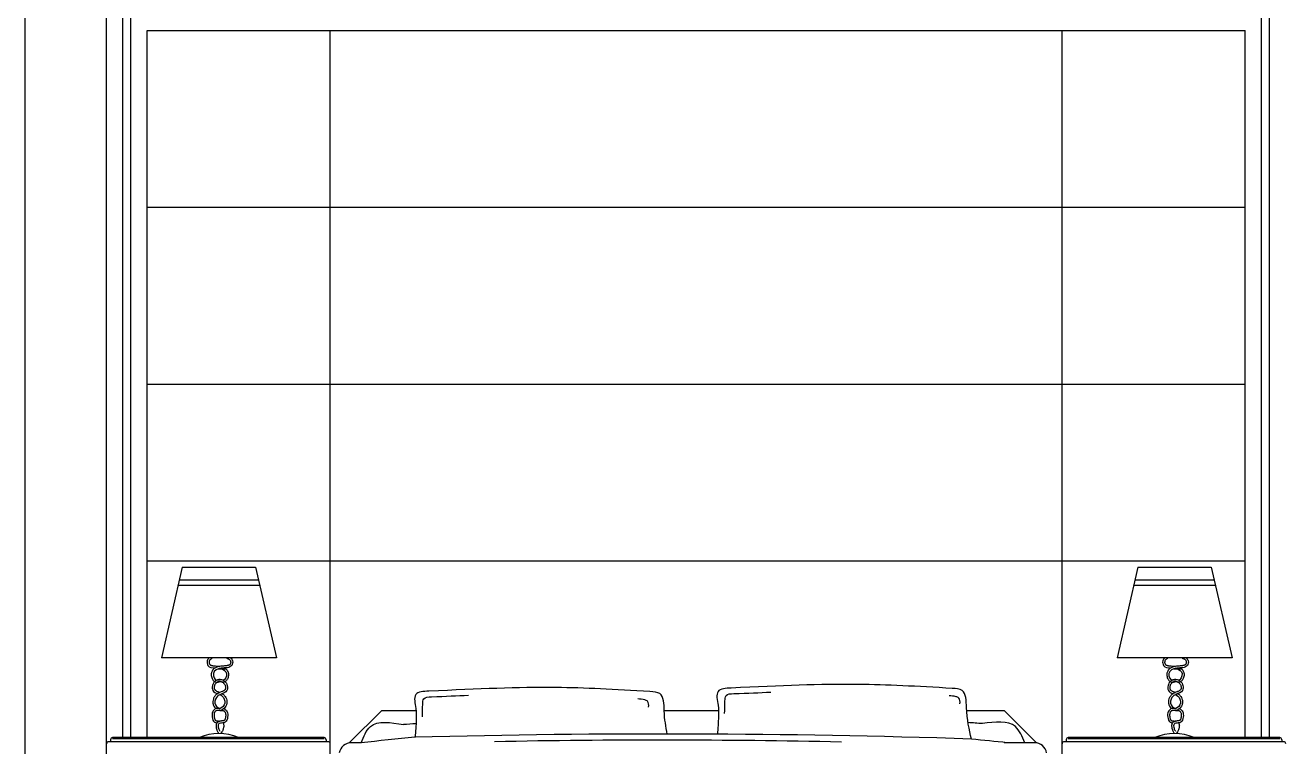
# Model space of a CAD drawing. Header units: inches. Extents: x 11.2 to 54.2, y 16.2 to 41.
# Drawn here: x 48.413 to 51.513, y 17.541 to 19.317 of the extents above; entities that cross this region are included whole.
import ezdxf

# ---------------------------------------------------------------- set-up
doc = ezdxf.new("R2010")
doc.units = ezdxf.units.IN
doc.header["$MEASUREMENT"] = 0
doc.layers.add('02', color=2, linetype='Continuous')
doc.layers.add('1', color=1, linetype='Continuous')

msp = doc.modelspace()

# ---------------------------------------------------------------- linework, layer by layer
at = {"layer": '02'}
for p, q in [((48.7996, 17.9833), (48.7488, 17.7607)), ((48.7996, 17.9833), (48.9797, 17.9833)), ((48.9797, 17.9833), (49.0316, 17.7607)), ((51.1496, 17.9833), (51.0988, 17.7607)), ((51.1496, 17.9833), (51.3297, 17.9833)), ((51.3297, 17.9833), (51.3816, 17.7607)), ((48.7926, 17.9526), (48.9867, 17.9526)), ((51.1426, 17.9526), (51.3367, 17.9526)), ((48.7895, 17.9389), (48.9899, 17.9389)), ((51.1395, 17.9389), (51.3399, 17.9389)), ((49.0316, 17.7607), (48.7488, 17.7607)), ((48.8758, 17.7332), (48.8776, 17.7332)), ((48.889, 17.7332), (48.9057, 17.7332)), ((51.3816, 17.7607), (51.0988, 17.7607)), ((51.2258, 17.7332), (51.2276, 17.7332)), ((51.239, 17.7332), (51.2557, 17.7332)), ((49.1483, 17.5609), (48.6283, 17.5609)), ((51.4983, 17.5609), (50.9783, 17.5609))]:
    msp.add_line(p, q, dxfattribs=at)
for centre, radius, start, end in [((48.8897, 17.4575), 0.1167, 65.7073, 114.2927), ((49.9751, -3.4903), 21.0481, 88.78758, 91.10914), ((51.2397, 17.4575), 0.1167, 65.7073, 114.2927)]:
    msp.add_arc(centre, radius, start, end, dxfattribs=at)
for points, knots in [([(48.8664, 17.7607), (48.8637, 17.7588), (48.8591, 17.7528), (48.8623, 17.7367), (48.8731, 17.7359), (48.8808, 17.7353)], [120.742501, 120.742501, 120.742501, 120.742501, 130.241288, 141.563358, 161.821253, 161.821253, 161.821253, 161.821253]), ([(48.8728, 17.7586), (48.8727, 17.7585), (48.8725, 17.7585), (48.8721, 17.7583), (48.8718, 17.7582), (48.8709, 17.7577), (48.8703, 17.7574), (48.869, 17.7565), (48.8682, 17.7558), (48.867, 17.7544), (48.8665, 17.7537), (48.866, 17.7526), (48.8659, 17.7523), (48.8657, 17.7517), (48.8656, 17.7515), (48.8655, 17.751), (48.8655, 17.7507), (48.8654, 17.7499), (48.8654, 17.7493), (48.8655, 17.7481), (48.8656, 17.7476), (48.8659, 17.7464), (48.8661, 17.7459), (48.8665, 17.7451), (48.8666, 17.7449), (48.8669, 17.7444), (48.8671, 17.7442), (48.8674, 17.7438), (48.8676, 17.7436), (48.8681, 17.7431), (48.8685, 17.7428), (48.8694, 17.7423), (48.8699, 17.7421), (48.8711, 17.7416), (48.8718, 17.7415), (48.8734, 17.7411), (48.8742, 17.741), (48.8767, 17.7406), (48.8785, 17.7405), (48.8823, 17.7402), (48.8843, 17.7401), (48.8874, 17.7397), (48.8885, 17.7396), (48.8904, 17.7393), (48.8913, 17.7392), (48.8921, 17.7391)], [109.595734, 109.595734, 109.595734, 109.595734, 110.114808, 110.114808, 111.39246, 111.39246, 113.947765, 113.947765, 117.924196, 117.924196, 121.900628, 121.900628, 123.560075, 123.560075, 124.805542, 124.805542, 126.05101, 126.05101, 128.541946, 128.541946, 131.032881, 131.032881, 133.545527, 133.545527, 135.024012, 135.024012, 136.681272, 136.681272, 138.338532, 138.338532, 141.222081, 141.222081, 144.10563, 144.10563, 146.989179, 146.989179, 149.872728, 149.872728, 154.962376, 154.962376, 160.052023, 160.052023, 162.656156, 162.656156, 164.564552, 164.564552, 164.564552, 164.564552]), ([(48.9088, 17.7593), (48.9088, 17.7593), (48.9088, 17.7593), (48.9096, 17.7591), (48.9102, 17.759), (48.9111, 17.7587), (48.9114, 17.7586), (48.912, 17.7583), (48.9123, 17.7582), (48.9132, 17.7577), (48.9138, 17.7574), (48.9152, 17.7565), (48.9159, 17.7558), (48.9172, 17.7544), (48.9177, 17.7537), (48.9182, 17.7526), (48.9183, 17.7523), (48.9184, 17.7517), (48.9185, 17.7515), (48.9186, 17.751), (48.9186, 17.7507), (48.9187, 17.7499), (48.9187, 17.7493), (48.9186, 17.7481), (48.9185, 17.7476), (48.9182, 17.7464), (48.918, 17.7459), (48.9177, 17.7451), (48.9175, 17.7449), (48.9172, 17.7444), (48.9171, 17.7442), (48.9167, 17.7438), (48.9166, 17.7436), (48.916, 17.7431), (48.9157, 17.7428), (48.9147, 17.7423), (48.9142, 17.7421), (48.913, 17.7416), (48.9123, 17.7415), (48.9108, 17.7411), (48.9099, 17.741), (48.9074, 17.7406), (48.9057, 17.7405), (48.9019, 17.7402), (48.8999, 17.7401), (48.8967, 17.7397), (48.8956, 17.7396), (48.8923, 17.7391), (48.8901, 17.7387), (48.8857, 17.7375), (48.8835, 17.7367), (48.8801, 17.7349), (48.8788, 17.7341), (48.8763, 17.7321), (48.8751, 17.731), (48.8733, 17.7285), (48.8726, 17.7273), (48.8717, 17.725), (48.8714, 17.724), (48.871, 17.7223), (48.8709, 17.7216), (48.8708, 17.7202), (48.8708, 17.7195), (48.8709, 17.7172), (48.8711, 17.7157), (48.8718, 17.7126), (48.8722, 17.7111), (48.8734, 17.7084), (48.874, 17.7073), (48.8753, 17.7053), (48.876, 17.7044), (48.8774, 17.703), (48.8782, 17.7024), (48.8798, 17.7014), (48.8807, 17.7009), (48.8822, 17.7005), (48.8826, 17.7004), (48.8834, 17.7003), (48.8837, 17.7003), (48.8842, 17.7003), (48.8845, 17.7003), (48.8853, 17.7003), (48.8858, 17.7004), (48.8871, 17.7006), (48.8879, 17.7008), (48.8892, 17.7012), (48.8898, 17.7014), (48.8909, 17.7018), (48.8913, 17.7019), (48.8918, 17.702), (48.8919, 17.702), (48.8922, 17.7021), (48.8924, 17.7021), (48.8928, 17.7022), (48.893, 17.7022), (48.8936, 17.7022), (48.894, 17.7021), (48.8952, 17.702), (48.896, 17.7017), (48.8975, 17.7011), (48.8983, 17.7006), (48.8999, 17.6996), (48.9006, 17.699), (48.9019, 17.6977), (48.9025, 17.697), (48.9038, 17.6952), (48.9045, 17.694), (48.9052, 17.692), (48.9054, 17.6913), (48.9057, 17.6899), (48.9059, 17.6891), (48.906, 17.6874), (48.906, 17.6864), (48.9059, 17.6847), (48.9057, 17.6839), (48.9054, 17.683), (48.9053, 17.6828), (48.9051, 17.6825), (48.905, 17.6823), (48.9049, 17.6821), (48.9048, 17.682), (48.9045, 17.6816), (48.9042, 17.6813), (48.9035, 17.6806), (48.903, 17.6802), (48.9017, 17.6793), (48.9009, 17.6789), (48.8992, 17.678), (48.8983, 17.6776), (48.896, 17.6767), (48.8946, 17.6761), (48.8918, 17.675), (48.8904, 17.6744), (48.8875, 17.6729), (48.886, 17.6721), (48.8841, 17.6707), (48.8836, 17.6703), (48.8826, 17.6694), (48.8821, 17.6689), (48.8807, 17.6675), (48.8799, 17.6664), (48.8778, 17.6635), (48.8768, 17.6614), (48.8753, 17.6571), (48.8749, 17.6548), (48.8748, 17.6513), (48.8748, 17.6501), (48.8751, 17.6483), (48.8752, 17.6476), (48.8755, 17.6462), (48.8757, 17.6455), (48.8764, 17.6435), (48.8769, 17.6423), (48.8785, 17.6394), (48.8797, 17.6378), (48.8814, 17.636), (48.8819, 17.6355), (48.8823, 17.6351)], [106.203848, 106.203848, 106.203848, 106.203848, 106.309256, 106.309256, 108.837155, 108.837155, 110.114808, 110.114808, 111.39246, 111.39246, 113.947764, 113.947764, 117.924196, 117.924196, 121.900628, 121.900628, 123.560073, 123.560073, 124.805541, 124.805541, 126.051008, 126.051008, 128.541944, 128.541944, 131.032879, 131.032879, 133.545529, 133.545529, 135.024013, 135.024013, 136.681273, 136.681273, 138.338533, 138.338533, 141.222082, 141.222082, 144.105631, 144.105631, 146.989181, 146.989181, 149.87273, 149.87273, 154.962378, 154.962378, 160.052026, 160.052026, 162.656157, 162.656157, 167.864421, 167.864421, 173.072684, 173.072684, 176.663539, 176.663539, 180.254394, 180.254394, 183.17065, 183.17065, 185.370032, 185.370032, 186.75678, 186.75678, 188.143528, 188.143528, 191.28169, 191.28169, 194.419851, 194.419851, 197.058611, 197.058611, 199.221261, 199.221261, 200.991937, 200.991937, 202.762613, 202.762613, 203.540829, 203.540829, 204.003289, 204.003289, 204.46575, 204.46575, 205.390671, 205.390671, 207.119714, 207.119714, 208.848757, 208.848757, 210.5778, 210.5778, 211.090501, 211.090501, 212.115902, 212.115902, 213.141304, 213.141304, 215.192108, 215.192108, 218.693253, 218.693253, 222.194399, 222.194399, 225.695545, 225.695545, 229.19669, 229.19669, 234.560184, 234.560184, 237.335007, 237.335007, 240.109831, 240.109831, 243.733724, 243.733724, 247.357617, 247.357617, 248.719926, 248.719926, 249.671664, 249.671664, 250.623402, 250.623402, 252.526878, 252.526878, 255.664742, 255.664742, 258.802606, 258.802606, 261.94047, 261.94047, 266.130687, 266.130687, 270.320903, 270.320903, 274.511119, 274.511119, 276.064104, 276.064104, 277.617089, 277.617089, 280.723059, 280.723059, 285.922804, 285.922804, 291.122548, 291.122548, 293.669866, 293.669866, 295.183731, 295.183731, 296.697597, 296.697597, 299.725328, 299.725328, 303.929283, 303.929283, 305.254655, 305.254655, 305.254655, 305.254655]), ([(48.8951, 17.7332), (48.9018, 17.7313), (48.9128, 17.7242), (48.9039, 17.7019), (48.8907, 17.7092), (48.8792, 17.7035), (48.8727, 17.6925), (48.8728, 17.678), (48.8814, 17.674), (48.8861, 17.6721)], [174.175905, 174.175905, 174.175905, 174.175905, 192.088456, 210.105387, 217.219926, 231.677994, 242.886965, 255.171804, 269.338797, 269.338797, 269.338797, 269.338797]), ([(48.9177, 17.7607), (48.9204, 17.7588), (48.925, 17.7528), (48.9213, 17.734), (48.8964, 17.7373), (48.8703, 17.7269), (48.8803, 17.7019), (48.8935, 17.7092), (48.905, 17.7035), (48.9114, 17.6925), (48.9113, 17.6763), (48.8965, 17.6719), (48.8832, 17.6652), (48.8762, 17.6491), (48.8858, 17.637), (48.8917, 17.6358), (48.8921, 17.6357)], [114.621033, 114.621033, 114.621033, 114.621033, 124.12004, 135.44211, 162.810921, 185.967208, 203.984139, 211.098678, 225.556746, 236.765717, 249.050556, 267.657282, 275.909022, 294.238731, 311.372704, 312.363402, 312.363402, 312.363402, 312.363402]), ([(48.9057, 17.7338), (48.906, 17.7336), (48.9063, 17.7333), (48.9079, 17.7321), (48.909, 17.731), (48.9108, 17.7285), (48.9115, 17.7273), (48.9125, 17.725), (48.9128, 17.724), (48.9131, 17.7223), (48.9132, 17.7216), (48.9133, 17.7202), (48.9133, 17.7195), (48.9133, 17.7172), (48.9131, 17.7157), (48.9124, 17.7126), (48.9119, 17.7111), (48.9108, 17.7084), (48.9102, 17.7073), (48.9088, 17.7053), (48.9081, 17.7044), (48.9067, 17.703), (48.906, 17.7024), (48.9043, 17.7014), (48.9034, 17.7009), (48.902, 17.7005), (48.9015, 17.7004), (48.9008, 17.7003), (48.9005, 17.7003), (48.8999, 17.7003), (48.8996, 17.7003), (48.8988, 17.7003), (48.8983, 17.7004), (48.897, 17.7006), (48.8963, 17.7008), (48.8949, 17.7012), (48.8943, 17.7014), (48.8933, 17.7018), (48.8928, 17.7019), (48.8923, 17.702), (48.8922, 17.702), (48.8919, 17.7021), (48.8917, 17.7021), (48.8913, 17.7022), (48.8912, 17.7022), (48.8905, 17.7022), (48.8901, 17.7021), (48.889, 17.702), (48.8882, 17.7017), (48.8866, 17.7011), (48.8858, 17.7006), (48.8843, 17.6996), (48.8835, 17.699), (48.8822, 17.6977), (48.8816, 17.697), (48.8803, 17.6952), (48.8797, 17.694), (48.8789, 17.692), (48.8787, 17.6913), (48.8784, 17.6899), (48.8783, 17.6891), (48.8781, 17.6874), (48.8781, 17.6864), (48.8783, 17.6847), (48.8785, 17.6839), (48.8788, 17.683), (48.8789, 17.6828), (48.8791, 17.6825), (48.8791, 17.6823), (48.8793, 17.6821), (48.8794, 17.682), (48.8797, 17.6816), (48.8799, 17.6813), (48.8806, 17.6806), (48.8812, 17.6802), (48.8825, 17.6793), (48.8832, 17.6789), (48.8849, 17.678), (48.8858, 17.6776), (48.8881, 17.6767), (48.8895, 17.6761), (48.8913, 17.6754), (48.8917, 17.6752), (48.8921, 17.6751)], [175.822221, 175.822221, 175.822221, 175.822221, 176.66354, 176.66354, 180.254395, 180.254395, 183.17065, 183.17065, 185.37003, 185.37003, 186.756777, 186.756777, 188.143524, 188.143524, 191.281685, 191.281685, 194.419846, 194.419846, 197.058607, 197.058607, 199.221257, 199.221257, 200.991934, 200.991934, 202.762611, 202.762611, 203.540826, 203.540826, 204.003283, 204.003283, 204.46574, 204.46574, 205.390653, 205.390653, 207.119692, 207.119692, 208.84873, 208.84873, 210.577769, 210.577769, 211.090488, 211.090488, 212.115926, 212.115926, 213.141364, 213.141364, 215.192241, 215.192241, 218.693412, 218.693412, 222.194582, 222.194582, 225.695753, 225.695753, 229.196924, 229.196924, 234.560419, 234.560419, 237.335343, 237.335343, 240.110267, 240.110267, 243.734087, 243.734087, 247.357908, 247.357908, 248.720479, 248.720479, 249.672178, 249.672178, 250.623878, 250.623878, 252.527277, 252.527277, 255.665235, 255.665235, 258.803192, 258.803192, 261.94115, 261.94115, 266.13093, 266.13093, 267.262592, 267.262592, 267.262592, 267.262592]), ([(51.2164, 17.7607), (51.2137, 17.7588), (51.2091, 17.7528), (51.2123, 17.7367), (51.2231, 17.7359), (51.2308, 17.7353)], [120.742501, 120.742501, 120.742501, 120.742501, 130.241288, 141.563358, 161.821253, 161.821253, 161.821253, 161.821253]), ([(51.2228, 17.7586), (51.2227, 17.7585), (51.2225, 17.7585), (51.2221, 17.7583), (51.2218, 17.7582), (51.2209, 17.7577), (51.2203, 17.7574), (51.219, 17.7565), (51.2182, 17.7558), (51.217, 17.7544), (51.2165, 17.7537), (51.216, 17.7526), (51.2159, 17.7523), (51.2157, 17.7517), (51.2156, 17.7515), (51.2155, 17.751), (51.2155, 17.7507), (51.2154, 17.7499), (51.2154, 17.7493), (51.2155, 17.7481), (51.2156, 17.7476), (51.2159, 17.7464), (51.2161, 17.7459), (51.2165, 17.7451), (51.2166, 17.7449), (51.2169, 17.7444), (51.2171, 17.7442), (51.2174, 17.7438), (51.2176, 17.7436), (51.2181, 17.7431), (51.2185, 17.7428), (51.2194, 17.7423), (51.2199, 17.7421), (51.2211, 17.7416), (51.2218, 17.7415), (51.2234, 17.7411), (51.2242, 17.741), (51.2267, 17.7406), (51.2285, 17.7405), (51.2323, 17.7402), (51.2343, 17.7401), (51.2374, 17.7397), (51.2385, 17.7396), (51.2404, 17.7393), (51.2413, 17.7392), (51.2421, 17.7391)], [109.595734, 109.595734, 109.595734, 109.595734, 110.114808, 110.114808, 111.39246, 111.39246, 113.947765, 113.947765, 117.924196, 117.924196, 121.900628, 121.900628, 123.560075, 123.560075, 124.805542, 124.805542, 126.05101, 126.05101, 128.541946, 128.541946, 131.032881, 131.032881, 133.545527, 133.545527, 135.024012, 135.024012, 136.681272, 136.681272, 138.338532, 138.338532, 141.222081, 141.222081, 144.10563, 144.10563, 146.989179, 146.989179, 149.872728, 149.872728, 154.962376, 154.962376, 160.052023, 160.052023, 162.656156, 162.656156, 164.564552, 164.564552, 164.564552, 164.564552]), ([(51.2588, 17.7593), (51.2588, 17.7593), (51.2588, 17.7593), (51.2596, 17.7591), (51.2602, 17.759), (51.2611, 17.7587), (51.2614, 17.7586), (51.262, 17.7583), (51.2623, 17.7582), (51.2632, 17.7577), (51.2638, 17.7574), (51.2652, 17.7565), (51.2659, 17.7558), (51.2672, 17.7544), (51.2677, 17.7537), (51.2682, 17.7526), (51.2683, 17.7523), (51.2684, 17.7517), (51.2685, 17.7515), (51.2686, 17.751), (51.2686, 17.7507), (51.2687, 17.7499), (51.2687, 17.7493), (51.2686, 17.7481), (51.2685, 17.7476), (51.2682, 17.7464), (51.268, 17.7459), (51.2677, 17.7451), (51.2675, 17.7449), (51.2672, 17.7444), (51.2671, 17.7442), (51.2667, 17.7438), (51.2666, 17.7436), (51.266, 17.7431), (51.2657, 17.7428), (51.2647, 17.7423), (51.2642, 17.7421), (51.263, 17.7416), (51.2623, 17.7415), (51.2608, 17.7411), (51.2599, 17.741), (51.2574, 17.7406), (51.2557, 17.7405), (51.2519, 17.7402), (51.2499, 17.7401), (51.2467, 17.7397), (51.2456, 17.7396), (51.2423, 17.7391), (51.2401, 17.7387), (51.2357, 17.7375), (51.2335, 17.7367), (51.2301, 17.7349), (51.2288, 17.7341), (51.2263, 17.7321), (51.2251, 17.731), (51.2233, 17.7285), (51.2226, 17.7273), (51.2217, 17.725), (51.2214, 17.724), (51.221, 17.7223), (51.2209, 17.7216), (51.2208, 17.7202), (51.2208, 17.7195), (51.2209, 17.7172), (51.2211, 17.7157), (51.2218, 17.7126), (51.2222, 17.7111), (51.2234, 17.7084), (51.224, 17.7073), (51.2253, 17.7053), (51.226, 17.7044), (51.2274, 17.703), (51.2282, 17.7024), (51.2298, 17.7014), (51.2307, 17.7009), (51.2322, 17.7005), (51.2326, 17.7004), (51.2334, 17.7003), (51.2337, 17.7003), (51.2342, 17.7003), (51.2345, 17.7003), (51.2353, 17.7003), (51.2358, 17.7004), (51.2371, 17.7006), (51.2379, 17.7008), (51.2392, 17.7012), (51.2398, 17.7014), (51.2409, 17.7018), (51.2413, 17.7019), (51.2418, 17.702), (51.2419, 17.702), (51.2422, 17.7021), (51.2424, 17.7021), (51.2428, 17.7022), (51.243, 17.7022), (51.2436, 17.7022), (51.244, 17.7021), (51.2452, 17.702), (51.246, 17.7017), (51.2475, 17.7011), (51.2483, 17.7006), (51.2499, 17.6996), (51.2506, 17.699), (51.2519, 17.6977), (51.2525, 17.697), (51.2538, 17.6952), (51.2545, 17.694), (51.2552, 17.692), (51.2554, 17.6913), (51.2557, 17.6899), (51.2559, 17.6891), (51.256, 17.6874), (51.256, 17.6864), (51.2559, 17.6847), (51.2557, 17.6839), (51.2554, 17.683), (51.2553, 17.6828), (51.2551, 17.6825), (51.255, 17.6823), (51.2549, 17.6821), (51.2548, 17.682), (51.2545, 17.6816), (51.2542, 17.6813), (51.2535, 17.6806), (51.253, 17.6802), (51.2517, 17.6793), (51.2509, 17.6789), (51.2492, 17.678), (51.2483, 17.6776), (51.246, 17.6767), (51.2446, 17.6761), (51.2418, 17.675), (51.2404, 17.6744), (51.2375, 17.6729), (51.236, 17.6721), (51.2341, 17.6707), (51.2336, 17.6703), (51.2326, 17.6694), (51.2321, 17.6689), (51.2307, 17.6675), (51.2299, 17.6664), (51.2278, 17.6635), (51.2268, 17.6614), (51.2253, 17.6571), (51.2249, 17.6548), (51.2248, 17.6513), (51.2248, 17.6501), (51.2251, 17.6483), (51.2252, 17.6476), (51.2255, 17.6462), (51.2257, 17.6455), (51.2264, 17.6435), (51.2269, 17.6423), (51.2285, 17.6394), (51.2297, 17.6378), (51.2314, 17.636), (51.2319, 17.6355), (51.2323, 17.6351)], [106.203848, 106.203848, 106.203848, 106.203848, 106.309256, 106.309256, 108.837155, 108.837155, 110.114808, 110.114808, 111.39246, 111.39246, 113.947764, 113.947764, 117.924196, 117.924196, 121.900628, 121.900628, 123.560073, 123.560073, 124.805541, 124.805541, 126.051008, 126.051008, 128.541944, 128.541944, 131.032879, 131.032879, 133.545529, 133.545529, 135.024013, 135.024013, 136.681273, 136.681273, 138.338533, 138.338533, 141.222082, 141.222082, 144.105631, 144.105631, 146.989181, 146.989181, 149.87273, 149.87273, 154.962378, 154.962378, 160.052026, 160.052026, 162.656157, 162.656157, 167.864421, 167.864421, 173.072684, 173.072684, 176.663539, 176.663539, 180.254394, 180.254394, 183.17065, 183.17065, 185.370032, 185.370032, 186.75678, 186.75678, 188.143528, 188.143528, 191.28169, 191.28169, 194.419851, 194.419851, 197.058611, 197.058611, 199.221261, 199.221261, 200.991937, 200.991937, 202.762613, 202.762613, 203.540829, 203.540829, 204.003289, 204.003289, 204.46575, 204.46575, 205.390671, 205.390671, 207.119714, 207.119714, 208.848757, 208.848757, 210.5778, 210.5778, 211.090501, 211.090501, 212.115902, 212.115902, 213.141304, 213.141304, 215.192108, 215.192108, 218.693253, 218.693253, 222.194399, 222.194399, 225.695545, 225.695545, 229.19669, 229.19669, 234.560184, 234.560184, 237.335007, 237.335007, 240.109831, 240.109831, 243.733724, 243.733724, 247.357617, 247.357617, 248.719926, 248.719926, 249.671664, 249.671664, 250.623402, 250.623402, 252.526878, 252.526878, 255.664742, 255.664742, 258.802606, 258.802606, 261.94047, 261.94047, 266.130687, 266.130687, 270.320903, 270.320903, 274.511119, 274.511119, 276.064104, 276.064104, 277.617089, 277.617089, 280.723059, 280.723059, 285.922804, 285.922804, 291.122548, 291.122548, 293.669866, 293.669866, 295.183731, 295.183731, 296.697597, 296.697597, 299.725328, 299.725328, 303.929283, 303.929283, 305.254655, 305.254655, 305.254655, 305.254655]), ([(51.2451, 17.7332), (51.2518, 17.7313), (51.2628, 17.7242), (51.2539, 17.7019), (51.2407, 17.7092), (51.2292, 17.7035), (51.2227, 17.6925), (51.2228, 17.678), (51.2314, 17.674), (51.2361, 17.6721)], [174.175905, 174.175905, 174.175905, 174.175905, 192.088456, 210.105387, 217.219926, 231.677994, 242.886965, 255.171804, 269.338797, 269.338797, 269.338797, 269.338797]), ([(51.2677, 17.7607), (51.2704, 17.7588), (51.275, 17.7528), (51.2713, 17.734), (51.2464, 17.7373), (51.2203, 17.7269), (51.2303, 17.7019), (51.2435, 17.7092), (51.255, 17.7035), (51.2614, 17.6925), (51.2613, 17.6763), (51.2465, 17.6719), (51.2332, 17.6652), (51.2262, 17.6491), (51.2358, 17.637), (51.2417, 17.6358), (51.2421, 17.6357)], [114.621033, 114.621033, 114.621033, 114.621033, 124.12004, 135.44211, 162.810921, 185.967208, 203.984139, 211.098678, 225.556746, 236.765717, 249.050556, 267.657282, 275.909022, 294.238731, 311.372704, 312.363402, 312.363402, 312.363402, 312.363402]), ([(51.2557, 17.7338), (51.256, 17.7336), (51.2563, 17.7333), (51.2579, 17.7321), (51.259, 17.731), (51.2608, 17.7285), (51.2615, 17.7273), (51.2625, 17.725), (51.2628, 17.724), (51.2631, 17.7223), (51.2632, 17.7216), (51.2633, 17.7202), (51.2633, 17.7195), (51.2633, 17.7172), (51.2631, 17.7157), (51.2624, 17.7126), (51.2619, 17.7111), (51.2608, 17.7084), (51.2602, 17.7073), (51.2588, 17.7053), (51.2581, 17.7044), (51.2567, 17.703), (51.256, 17.7024), (51.2543, 17.7014), (51.2534, 17.7009), (51.252, 17.7005), (51.2515, 17.7004), (51.2508, 17.7003), (51.2505, 17.7003), (51.2499, 17.7003), (51.2496, 17.7003), (51.2488, 17.7003), (51.2483, 17.7004), (51.247, 17.7006), (51.2463, 17.7008), (51.2449, 17.7012), (51.2443, 17.7014), (51.2433, 17.7018), (51.2428, 17.7019), (51.2423, 17.702), (51.2422, 17.702), (51.2419, 17.7021), (51.2417, 17.7021), (51.2413, 17.7022), (51.2412, 17.7022), (51.2405, 17.7022), (51.2401, 17.7021), (51.239, 17.702), (51.2382, 17.7017), (51.2366, 17.7011), (51.2358, 17.7006), (51.2343, 17.6996), (51.2335, 17.699), (51.2322, 17.6977), (51.2316, 17.697), (51.2303, 17.6952), (51.2297, 17.694), (51.2289, 17.692), (51.2287, 17.6913), (51.2284, 17.6899), (51.2283, 17.6891), (51.2281, 17.6874), (51.2281, 17.6864), (51.2283, 17.6847), (51.2285, 17.6839), (51.2288, 17.683), (51.2289, 17.6828), (51.2291, 17.6825), (51.2291, 17.6823), (51.2293, 17.6821), (51.2294, 17.682), (51.2297, 17.6816), (51.2299, 17.6813), (51.2306, 17.6806), (51.2312, 17.6802), (51.2325, 17.6793), (51.2332, 17.6789), (51.2349, 17.678), (51.2358, 17.6776), (51.2381, 17.6767), (51.2395, 17.6761), (51.2413, 17.6754), (51.2417, 17.6752), (51.2421, 17.6751)], [175.822221, 175.822221, 175.822221, 175.822221, 176.66354, 176.66354, 180.254395, 180.254395, 183.17065, 183.17065, 185.37003, 185.37003, 186.756777, 186.756777, 188.143524, 188.143524, 191.281685, 191.281685, 194.419846, 194.419846, 197.058607, 197.058607, 199.221257, 199.221257, 200.991934, 200.991934, 202.762611, 202.762611, 203.540826, 203.540826, 204.003283, 204.003283, 204.46574, 204.46574, 205.390653, 205.390653, 207.119692, 207.119692, 208.84873, 208.84873, 210.577769, 210.577769, 211.090488, 211.090488, 212.115926, 212.115926, 213.141364, 213.141364, 215.192241, 215.192241, 218.693412, 218.693412, 222.194582, 222.194582, 225.695753, 225.695753, 229.196924, 229.196924, 234.560419, 234.560419, 237.335343, 237.335343, 240.110267, 240.110267, 243.734087, 243.734087, 247.357908, 247.357908, 248.720479, 248.720479, 249.672178, 249.672178, 250.623878, 250.623878, 252.527277, 252.527277, 255.665235, 255.665235, 258.803192, 258.803192, 261.94115, 261.94115, 266.13093, 266.13093, 267.262592, 267.262592, 267.262592, 267.262592]), ([(48.898, 17.6721), (48.8985, 17.6718), (48.899, 17.6714), (48.9, 17.6707), (48.9006, 17.6703), (48.9016, 17.6694), (48.902, 17.6689), (48.9034, 17.6675), (48.9043, 17.6664), (48.9063, 17.6635), (48.9073, 17.6615), (48.9088, 17.6571), (48.9093, 17.6548), (48.9094, 17.6513), (48.9093, 17.6502), (48.9091, 17.6483), (48.909, 17.6476), (48.9086, 17.6462), (48.9085, 17.6455), (48.9078, 17.6436), (48.9072, 17.6423), (48.9056, 17.6394), (48.9045, 17.6378), (48.9018, 17.635), (48.9003, 17.6338), (48.8979, 17.6325), (48.8973, 17.6321), (48.8959, 17.6316), (48.8952, 17.6313), (48.8941, 17.631), (48.8937, 17.631), (48.8931, 17.6308), (48.8927, 17.6308), (48.8917, 17.6306), (48.8911, 17.6306), (48.8894, 17.6305), (48.8884, 17.6305), (48.8866, 17.6305), (48.8858, 17.6305), (48.8844, 17.6304), (48.8838, 17.6303), (48.8832, 17.6302), (48.883, 17.6301), (48.8827, 17.6301), (48.8827, 17.63), (48.8824, 17.6299), (48.8823, 17.6299), (48.882, 17.6296), (48.8817, 17.6295), (48.881, 17.6288), (48.8805, 17.6283), (48.8796, 17.6269), (48.8791, 17.6262), (48.8785, 17.6247), (48.8783, 17.6239), (48.8779, 17.6224), (48.8778, 17.6215), (48.8777, 17.6198), (48.8777, 17.6188), (48.8778, 17.6173), (48.8778, 17.6168), (48.878, 17.6156), (48.8781, 17.6149), (48.8783, 17.6137), (48.8784, 17.613), (48.8787, 17.6114), (48.879, 17.6104), (48.8796, 17.6088), (48.8799, 17.608), (48.8805, 17.6071), (48.8807, 17.6068), (48.881, 17.6065), (48.8811, 17.6064), (48.8813, 17.6062), (48.8814, 17.6062), (48.8815, 17.6061), (48.8816, 17.6061), (48.8819, 17.6059), (48.8822, 17.6058), (48.883, 17.6056), (48.8835, 17.6054), (48.8846, 17.6053), (48.8853, 17.6052), (48.8866, 17.605), (48.8874, 17.605), (48.8889, 17.6048), (48.8897, 17.6047), (48.8911, 17.6046), (48.8916, 17.6045), (48.8921, 17.6044)], [273.018356, 273.018356, 273.018356, 273.018356, 274.510489, 274.510489, 276.063181, 276.063181, 277.615873, 277.615873, 280.721257, 280.721257, 285.921053, 285.921053, 291.120849, 291.120849, 293.667498, 293.667498, 295.181592, 295.181592, 296.695687, 296.695687, 299.723875, 299.723875, 303.927971, 303.927971, 308.132068, 308.132068, 309.640977, 309.640977, 311.237915, 311.237915, 311.987526, 311.987526, 312.737138, 312.737138, 314.236361, 314.236361, 316.851827, 316.851827, 319.467293, 319.467293, 322.082759, 322.082759, 323.287723, 323.287723, 324.154038, 324.154038, 325.020352, 325.020352, 326.752981, 326.752981, 330.113971, 330.113971, 333.474961, 333.474961, 336.835951, 336.835951, 340.19694, 340.19694, 343.55793, 343.55793, 345.364232, 345.364232, 347.337463, 347.337463, 349.310694, 349.310694, 352.608363, 352.608363, 355.906032, 355.906032, 358.103707, 358.103707, 359.463684, 359.463684, 360.29394, 360.29394, 361.124196, 361.124196, 363.114013, 363.114013, 365.103831, 365.103831, 367.093648, 367.093648, 369.083465, 369.083465, 371.073282, 371.073282, 372.234378, 372.234378, 372.234378, 372.234378]), ([(51.248, 17.6721), (51.2485, 17.6718), (51.249, 17.6714), (51.25, 17.6707), (51.2506, 17.6703), (51.2516, 17.6694), (51.252, 17.6689), (51.2534, 17.6675), (51.2543, 17.6664), (51.2563, 17.6635), (51.2573, 17.6615), (51.2588, 17.6571), (51.2593, 17.6548), (51.2594, 17.6513), (51.2593, 17.6502), (51.2591, 17.6483), (51.259, 17.6476), (51.2586, 17.6462), (51.2585, 17.6455), (51.2578, 17.6436), (51.2572, 17.6423), (51.2556, 17.6394), (51.2545, 17.6378), (51.2518, 17.635), (51.2503, 17.6338), (51.2479, 17.6325), (51.2473, 17.6321), (51.2459, 17.6316), (51.2452, 17.6313), (51.2441, 17.631), (51.2437, 17.631), (51.2431, 17.6308), (51.2427, 17.6308), (51.2417, 17.6306), (51.2411, 17.6306), (51.2394, 17.6305), (51.2384, 17.6305), (51.2366, 17.6305), (51.2358, 17.6305), (51.2344, 17.6304), (51.2338, 17.6303), (51.2332, 17.6302), (51.233, 17.6301), (51.2327, 17.6301), (51.2327, 17.63), (51.2324, 17.6299), (51.2323, 17.6299), (51.232, 17.6296), (51.2317, 17.6295), (51.231, 17.6288), (51.2305, 17.6283), (51.2296, 17.6269), (51.2291, 17.6262), (51.2285, 17.6247), (51.2283, 17.6239), (51.2279, 17.6224), (51.2278, 17.6215), (51.2277, 17.6198), (51.2277, 17.6188), (51.2278, 17.6173), (51.2278, 17.6168), (51.228, 17.6156), (51.2281, 17.6149), (51.2283, 17.6137), (51.2284, 17.613), (51.2287, 17.6114), (51.229, 17.6104), (51.2296, 17.6088), (51.2299, 17.608), (51.2305, 17.6071), (51.2307, 17.6068), (51.231, 17.6065), (51.2311, 17.6064), (51.2313, 17.6062), (51.2314, 17.6062), (51.2315, 17.6061), (51.2316, 17.6061), (51.2319, 17.6059), (51.2322, 17.6058), (51.233, 17.6056), (51.2335, 17.6054), (51.2346, 17.6053), (51.2353, 17.6052), (51.2366, 17.605), (51.2374, 17.605), (51.2389, 17.6048), (51.2397, 17.6047), (51.2411, 17.6046), (51.2416, 17.6045), (51.2421, 17.6044)], [273.018356, 273.018356, 273.018356, 273.018356, 274.510489, 274.510489, 276.063181, 276.063181, 277.615873, 277.615873, 280.721257, 280.721257, 285.921053, 285.921053, 291.120849, 291.120849, 293.667498, 293.667498, 295.181592, 295.181592, 296.695687, 296.695687, 299.723875, 299.723875, 303.927971, 303.927971, 308.132068, 308.132068, 309.640977, 309.640977, 311.237915, 311.237915, 311.987526, 311.987526, 312.737138, 312.737138, 314.236361, 314.236361, 316.851827, 316.851827, 319.467293, 319.467293, 322.082759, 322.082759, 323.287723, 323.287723, 324.154038, 324.154038, 325.020352, 325.020352, 326.752981, 326.752981, 330.113971, 330.113971, 333.474961, 333.474961, 336.835951, 336.835951, 340.19694, 340.19694, 343.55793, 343.55793, 345.364232, 345.364232, 347.337463, 347.337463, 349.310694, 349.310694, 352.608363, 352.608363, 355.906032, 355.906032, 358.103707, 358.103707, 359.463684, 359.463684, 360.29394, 360.29394, 361.124196, 361.124196, 363.114013, 363.114013, 365.103831, 365.103831, 367.093648, 367.093648, 369.083465, 369.083465, 371.073282, 371.073282, 372.234378, 372.234378, 372.234378, 372.234378]), ([(48.8921, 17.6696), (48.8941, 17.6687), (48.9012, 17.6646), (48.9079, 17.6491), (48.8954, 17.6332), (48.8809, 17.6371), (48.8725, 17.6267), (48.8724, 17.6148), (48.8758, 17.6018), (48.8824, 17.6005), (48.8847, 17.6002)], [275.432758, 275.432758, 275.432758, 275.432758, 282.03027, 300.359979, 317.493952, 329.894392, 339.235888, 352.440217, 366.330787, 372.56457, 372.56457, 372.56457, 372.56457]), ([(51.2421, 17.6696), (51.2441, 17.6687), (51.2512, 17.6646), (51.2579, 17.6491), (51.2454, 17.6332), (51.2309, 17.6371), (51.2225, 17.6267), (51.2224, 17.6148), (51.2258, 17.6018), (51.2324, 17.6005), (51.2347, 17.6002)], [275.432758, 275.432758, 275.432758, 275.432758, 282.03027, 300.359979, 317.493952, 329.894392, 339.235888, 352.440217, 366.330787, 372.56457, 372.56457, 372.56457, 372.56457]), ([(48.8921, 17.6307), (48.8926, 17.6306), (48.8932, 17.6306), (48.8948, 17.6305), (48.8958, 17.6305), (48.8976, 17.6305), (48.8984, 17.6305), (48.8997, 17.6304), (48.9003, 17.6303), (48.901, 17.6302), (48.9011, 17.6301), (48.9014, 17.6301), (48.9015, 17.63), (48.9017, 17.6299), (48.9018, 17.6299), (48.9021, 17.6297), (48.9024, 17.6295), (48.9031, 17.6289), (48.9036, 17.6283), (48.9046, 17.627), (48.905, 17.6263), (48.9056, 17.6248), (48.9059, 17.624), (48.9062, 17.6225), (48.9063, 17.6216), (48.9065, 17.6199), (48.9064, 17.619), (48.9064, 17.6174), (48.9063, 17.6169), (48.9062, 17.6156), (48.9061, 17.6149), (48.9059, 17.6136), (48.9058, 17.613), (48.9054, 17.6114), (48.9052, 17.6104), (48.9046, 17.6087), (48.9042, 17.608), (48.9037, 17.6071), (48.9035, 17.6068), (48.9031, 17.6065), (48.903, 17.6064), (48.9028, 17.6062), (48.9028, 17.6062), (48.9026, 17.6061), (48.9026, 17.6061), (48.9022, 17.6059), (48.9019, 17.6058), (48.9012, 17.6056), (48.9007, 17.6055), (48.8996, 17.6053), (48.899, 17.6052), (48.8977, 17.6051), (48.8969, 17.605), (48.8954, 17.6048), (48.8946, 17.6048), (48.8929, 17.6045), (48.8921, 17.6044), (48.8903, 17.6039), (48.8894, 17.6037), (48.8879, 17.6029), (48.8873, 17.6026), (48.8863, 17.6019), (48.8859, 17.6016), (48.8852, 17.6009), (48.8849, 17.6005), (48.8844, 17.5997), (48.8841, 17.5994), (48.8835, 17.5982), (48.8832, 17.5975), (48.8829, 17.596), (48.8827, 17.5953), (48.8826, 17.5939), (48.8826, 17.5932), (48.8826, 17.5912), (48.8828, 17.5899), (48.8832, 17.5879), (48.8833, 17.5871), (48.8837, 17.5858), (48.8839, 17.5851), (48.8843, 17.5839), (48.8845, 17.5832), (48.8852, 17.5814), (48.8858, 17.5802), (48.887, 17.578), (48.8877, 17.577), (48.8884, 17.5761)], [312.96731, 312.96731, 312.96731, 312.96731, 314.244048, 314.244048, 316.859404, 316.859404, 319.47476, 319.47476, 322.090115, 322.090115, 323.299435, 323.299435, 324.142567, 324.142567, 324.9857, 324.9857, 326.671964, 326.671964, 330.016991, 330.016991, 333.362018, 333.362018, 336.707046, 336.707046, 340.052073, 340.052073, 343.3971, 343.3971, 345.302768, 345.302768, 347.338494, 347.338494, 349.37422, 349.37422, 352.659805, 352.659805, 355.945391, 355.945391, 358.137644, 358.137644, 359.430974, 359.430974, 360.240761, 360.240761, 361.050549, 361.050549, 363.024365, 363.024365, 364.998182, 364.998182, 366.971998, 366.971998, 368.945815, 368.945815, 370.919631, 370.919631, 372.893448, 372.893448, 374.867264, 374.867264, 376.139596, 376.139596, 376.954778, 376.954778, 377.716982, 377.716982, 378.479186, 378.479186, 379.895926, 379.895926, 381.312665, 381.312665, 382.729404, 382.729404, 385.528548, 385.528548, 387.162428, 387.162428, 388.690273, 388.690273, 390.218117, 390.218117, 393.273806, 393.273806, 395.989199, 395.989199, 395.989199, 395.989199]), ([(48.9018, 17.6351), (48.9024, 17.635), (48.9058, 17.634), (48.9116, 17.6267), (48.9118, 17.6148), (48.9084, 17.6017), (48.8979, 17.5998), (48.8865, 17.5996), (48.8878, 17.5876), (48.8905, 17.5816), (48.8921, 17.5795)], [322.011843, 322.011843, 322.011843, 322.011843, 323.773144, 333.11464, 346.318969, 360.209539, 366.781568, 377.338024, 387.713462, 395.592473, 395.592473, 395.592473, 395.592473]), ([(51.2421, 17.6307), (51.2426, 17.6306), (51.2432, 17.6306), (51.2448, 17.6305), (51.2458, 17.6305), (51.2476, 17.6305), (51.2484, 17.6305), (51.2497, 17.6304), (51.2503, 17.6303), (51.251, 17.6302), (51.2511, 17.6301), (51.2514, 17.6301), (51.2515, 17.63), (51.2517, 17.6299), (51.2518, 17.6299), (51.2521, 17.6297), (51.2524, 17.6295), (51.2531, 17.6289), (51.2536, 17.6283), (51.2546, 17.627), (51.255, 17.6263), (51.2556, 17.6248), (51.2559, 17.624), (51.2562, 17.6225), (51.2563, 17.6216), (51.2565, 17.6199), (51.2564, 17.619), (51.2564, 17.6174), (51.2563, 17.6169), (51.2562, 17.6156), (51.2561, 17.6149), (51.2559, 17.6136), (51.2558, 17.613), (51.2554, 17.6114), (51.2552, 17.6104), (51.2546, 17.6087), (51.2542, 17.608), (51.2537, 17.6071), (51.2535, 17.6068), (51.2531, 17.6065), (51.253, 17.6064), (51.2528, 17.6062), (51.2528, 17.6062), (51.2526, 17.6061), (51.2526, 17.6061), (51.2522, 17.6059), (51.2519, 17.6058), (51.2512, 17.6056), (51.2507, 17.6055), (51.2496, 17.6053), (51.249, 17.6052), (51.2477, 17.6051), (51.2469, 17.605), (51.2454, 17.6048), (51.2446, 17.6048), (51.2429, 17.6045), (51.2421, 17.6044), (51.2403, 17.6039), (51.2394, 17.6037), (51.2379, 17.6029), (51.2373, 17.6026), (51.2363, 17.6019), (51.2359, 17.6016), (51.2352, 17.6009), (51.2349, 17.6005), (51.2344, 17.5997), (51.2341, 17.5994), (51.2335, 17.5982), (51.2332, 17.5975), (51.2329, 17.596), (51.2327, 17.5953), (51.2326, 17.5939), (51.2326, 17.5932), (51.2326, 17.5912), (51.2328, 17.5899), (51.2332, 17.5879), (51.2333, 17.5871), (51.2337, 17.5858), (51.2339, 17.5851), (51.2343, 17.5839), (51.2345, 17.5832), (51.2352, 17.5814), (51.2358, 17.5802), (51.237, 17.578), (51.2377, 17.577), (51.2384, 17.5761)], [312.96731, 312.96731, 312.96731, 312.96731, 314.244048, 314.244048, 316.859404, 316.859404, 319.47476, 319.47476, 322.090115, 322.090115, 323.299435, 323.299435, 324.142567, 324.142567, 324.9857, 324.9857, 326.671964, 326.671964, 330.016991, 330.016991, 333.362018, 333.362018, 336.707046, 336.707046, 340.052073, 340.052073, 343.3971, 343.3971, 345.302768, 345.302768, 347.338494, 347.338494, 349.37422, 349.37422, 352.659805, 352.659805, 355.945391, 355.945391, 358.137644, 358.137644, 359.430974, 359.430974, 360.240761, 360.240761, 361.050549, 361.050549, 363.024365, 363.024365, 364.998182, 364.998182, 366.971998, 366.971998, 368.945815, 368.945815, 370.919631, 370.919631, 372.893448, 372.893448, 374.867264, 374.867264, 376.139596, 376.139596, 376.954778, 376.954778, 377.716982, 377.716982, 378.479186, 378.479186, 379.895926, 379.895926, 381.312665, 381.312665, 382.729404, 382.729404, 385.528548, 385.528548, 387.162428, 387.162428, 388.690273, 388.690273, 390.218117, 390.218117, 393.273806, 393.273806, 395.989199, 395.989199, 395.989199, 395.989199]), ([(51.2518, 17.6351), (51.2524, 17.635), (51.2558, 17.634), (51.2616, 17.6267), (51.2618, 17.6148), (51.2584, 17.6017), (51.2479, 17.5998), (51.2365, 17.5996), (51.2378, 17.5876), (51.2405, 17.5816), (51.2421, 17.5795)], [322.011843, 322.011843, 322.011843, 322.011843, 323.773144, 333.11464, 346.318969, 360.209539, 366.781568, 377.338024, 387.713462, 395.592473, 395.592473, 395.592473, 395.592473]), ([(48.8994, 17.6002), (48.8994, 17.6002), (48.8995, 17.6002), (48.8997, 17.5999), (48.8999, 17.5996), (48.9005, 17.5985), (48.9008, 17.5978), (48.9012, 17.5964), (48.9013, 17.5957), (48.9015, 17.5943), (48.9016, 17.5936), (48.9016, 17.5916), (48.9014, 17.5904), (48.901, 17.5881), (48.9008, 17.5872), (48.9004, 17.5857), (48.9003, 17.5852), (48.9, 17.5841), (48.8998, 17.5836), (48.8992, 17.582), (48.8988, 17.581), (48.8975, 17.5786), (48.8967, 17.5772), (48.8951, 17.5753), (48.8946, 17.5747), (48.8939, 17.5741)], [377.650713, 377.650713, 377.650713, 377.650713, 377.671372, 377.671372, 378.287433, 378.287433, 379.6663, 379.6663, 381.045166, 381.045166, 382.424032, 382.424032, 385.138632, 385.138632, 387.289308, 387.289308, 388.563891, 388.563891, 389.838473, 389.838473, 392.387639, 392.387639, 396.076631, 396.076631, 397.979992, 397.979992, 397.979992, 397.979992]), ([(51.2494, 17.6002), (51.2494, 17.6002), (51.2495, 17.6002), (51.2497, 17.5999), (51.2499, 17.5996), (51.2505, 17.5985), (51.2508, 17.5978), (51.2512, 17.5964), (51.2513, 17.5957), (51.2515, 17.5943), (51.2516, 17.5936), (51.2516, 17.5916), (51.2514, 17.5904), (51.251, 17.5881), (51.2508, 17.5872), (51.2504, 17.5857), (51.2503, 17.5852), (51.25, 17.5841), (51.2498, 17.5836), (51.2492, 17.582), (51.2488, 17.581), (51.2475, 17.5786), (51.2467, 17.5772), (51.2451, 17.5753), (51.2446, 17.5747), (51.2439, 17.5741)], [377.650713, 377.650713, 377.650713, 377.650713, 377.671372, 377.671372, 378.287433, 378.287433, 379.6663, 379.6663, 381.045166, 381.045166, 382.424032, 382.424032, 385.138632, 385.138632, 387.289308, 387.289308, 388.563891, 388.563891, 389.838473, 389.838473, 392.387639, 392.387639, 396.076631, 396.076631, 397.979992, 397.979992, 397.979992, 397.979992])]:
    msp.add_open_spline(points, degree=3, knots=knots, dxfattribs=at)
for points in [[(50.1333, 17.6232), (50.1342, 17.6541), (50.1368, 17.6673), (50.1558, 17.6723), (50.2467, 17.6761)], [(49.39, 17.6155), (49.3908, 17.6463), (49.3935, 17.6596), (49.4124, 17.6646), (49.5034, 17.6684)], [(49.9465, 17.6392), (49.9439, 17.6533), (49.9368, 17.6568), (49.9203, 17.6591)], [(50.7121, 17.6471), (50.7094, 17.6612), (50.7024, 17.6647), (50.6859, 17.667)]]:
    msp.add_spline(points, degree=3, dxfattribs=at)
at = {"layer": '1'}
for p, q in [((48.4133, 17.1039), (48.4133, 19.6039)), ((48.6133, 17.1039), (48.6133, 19.4039)), ((48.6533, 17.5639), (48.6533, 19.3639)), ((51.4733, 17.5639), (51.4733, 19.3639)), ((48.6733, 17.5639), (48.6733, 19.3439)), ((51.4533, 17.5639), (51.4533, 19.3439)), ((48.7133, 19.3039), (51.4133, 19.3039)), ((48.7133, 17.5639), (48.7133, 19.3039)), ((49.1633, 17.4029), (49.1633, 19.3039)), ((50.9633, 17.2957), (50.9633, 19.3039)), ((51.4133, 17.5639), (51.4133, 19.3039)), ((48.7133, 18.8689), (51.4133, 18.8689)), ((48.7133, 18.4339), (51.4133, 18.4339)), ((48.7133, 17.9989), (51.4133, 17.9989)), ((49.2904, 17.6309), (49.2104, 17.5509)), ((49.2904, 17.6309), (49.3743, 17.6309)), ((49.9848, 17.6309), (50.1182, 17.6309)), ((50.7285, 17.6309), (50.8204, 17.6309)), ((50.8204, 17.6309), (50.9004, 17.5509)), ((49.1583, 17.5539), (48.6183, 17.5539)), ((48.6233, 17.5589), (48.6233, 17.5539)), ((49.1483, 17.5639), (48.6283, 17.5639)), ((49.1533, 17.5589), (49.1533, 17.5539)), ((49.2396, 17.5513), (49.2152, 17.5513)), ((50.8957, 17.5513), (50.8204, 17.5513)), ((51.5083, 17.5539), (50.9683, 17.5539)), ((50.9733, 17.5589), (50.9733, 17.5539)), ((51.4983, 17.5639), (50.9783, 17.5639)), ((51.5033, 17.5589), (51.5033, 17.5539))]:
    msp.add_line(p, q, dxfattribs=at)
for centre, radius, start, end in [((50.128, 6.8249), 10.7996, 94.00115, 94.16449), ((50.018, 6.8249), 10.7996, 86.02233, 86.20954), ((48.6183, 17.5489), 0.005, 90, 180), ((48.6283, 17.5589), 0.005, 90, 180), ((49.1483, 17.5589), 0.005, 0, 90), ((49.1583, 17.5489), 0.005, 0, 90), ((49.2152, 17.5213), 0.03, 90, 169.791), ((50.1035, 9.7628), 7.8362, 95.35909, 96.32946), ((49.9811, -5.665), 23.2378, 88.12753, 91.5029), ((49.9777, 9.7645), 7.833, 83.76625, 84.41258), ((50.8957, 17.5213), 0.03, 10.209, 90), ((50.9683, 17.5489), 0.005, 90, 180), ((50.9783, 17.5589), 0.005, 90, 180), ((51.4983, 17.5589), 0.005, 0, 90), ((51.5083, 17.5489), 0.005, 0, 90)]:
    msp.add_arc(centre, radius, start, end, dxfattribs=at)
for points, knots in [([(49.9924, 17.5728), (49.9887, 17.5902), (49.9834, 17.6231), (49.9848, 17.675), (49.8702, 17.6822), (49.6883, 17.6917), (49.5218, 17.6832), (49.3649, 17.6764), (49.3752, 17.6364), (49.3749, 17.6033), (49.3736, 17.579), (49.3715, 17.5643)], [32.239159, 32.239159, 32.239159, 32.239159, 88.200057, 131.492666, 155.02987, 382.749545, 695.379118, 728.972272, 762.972272, 790.490448, 834.606306, 834.606306, 834.606306, 834.606306]), ([(50.7404, 17.5604), (50.7347, 17.5839), (50.7265, 17.6216), (50.7282, 17.6828), (50.6135, 17.6899), (50.4316, 17.6994), (50.2652, 17.6909), (50.1083, 17.6842), (50.1185, 17.6442), (50.1183, 17.611), (50.117, 17.5868), (50.1149, 17.572)], [10.392963, 10.392963, 10.392963, 10.392963, 88.200057, 131.492666, 155.02987, 382.749545, 695.379118, 728.972272, 762.972272, 790.490448, 834.606306, 834.606306, 834.606306, 834.606306])]:
    msp.add_open_spline(points, degree=3, knots=knots, dxfattribs=at)
for points in [[(49.2396, 17.5513), (49.2622, 17.591), (49.3437, 17.596)], [(50.8713, 17.5515), (50.8486, 17.591), (50.7671, 17.5985)]]:
    msp.add_spline(points, degree=3, dxfattribs=at)

doc.saveas('drawing.dxf')
